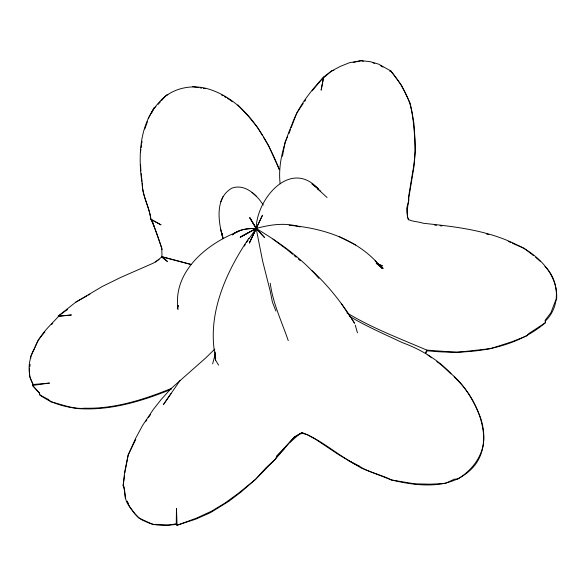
<?xml version="1.0" encoding="UTF-8"?>
<svg xmlns="http://www.w3.org/2000/svg" width="586" height="586" viewBox="0 0 586 586"><rect width="100%" height="100%" fill="white"/><g stroke="black" fill="none" stroke-linecap="round" stroke-linejoin="round"><path stroke-width="0.88" d="M215.165 358.903L215.333 352.04M544.943 266.337C559.571 280.906 560.677 306.2 545.515 320.908L545.31 322.783C513.021 350.325 467.826 355.145 427.106 350.743L426.813 350.113C399.85 338.525 372.059 328.109 346.905 312.851M29.776 366.968L30.135 364.367M124.569 475.429L123.141 485.691C126.195 491.793 123.749 499.543 128.664 505.132C133.278 511.534 137.571 518.918 145.54 521.467C155.026 526.609 166.212 525.378 176.554 524.433L177.06 525.239L195.753 519.145L210.403 512.677L228.892 501.25L241.366 491.727L255.525 479.37L275.64 458.853L294.194 437.185L302.068 432.578C322.981 440.452 339.287 456.97 359.562 466.324C369.012 472.675 381.222 474.55 391.404 479.956C418.082 486.424 451.095 490.116 472.074 468.39C485.252 454.817 486.299 433.962 480.22 416.88C473.7 401.014 465.269 385.83 452.026 374.564C438.313 359.914 421.195 349.534 402.45 342.671C384.665 334.306 366.558 326.453 349.652 316.367M124.921 472.858L125.162 471.151M140.494 152.111L140.889 149.408M141.145 147.606L141.534 144.903M141.797 143.101L142.054 141.299M280.145 183.762C277.669 163.047 284.452 142.544 292.282 123.595C298.779 105.81 310.888 90.852 323.611 77.11L321.165 90.017L323.611 77.11L331.427 71.053L340.356 66.386L349.52 62.695L361.137 60.68L370.103 61.64L378.666 64.16L390.818 70.957L401.373 85.095L410.185 103.239L413.899 123.148L414.991 139.087L415.43 150.602L413.906 166.959L408.801 197.936C408.383 205.246 405.702 212.777 408.471 219.918L408.127 218.139M177.917 305.57L177.331 308.851L178.386 305.526M282.445 156.33L285.104 142.076L287.565 136.685M125.316 470.294L128.195 454.948L135.754 438.094L142.523 425.517L153.188 409.651L161.04 399.652L171.024 388.606L205.752 357.921L214.798 349.095M263.26 205.063C256.815 194.867 244.823 183.308 231.785 188.201C214.483 198.149 218.402 222.277 222.951 238.421M212.637 363.906L215.348 353.724M144.786 128.986L147.43 121.72M279.324 169.486C265.868 135.864 244.714 99.723 207.759 88.801C191.161 84.025 171.552 88.325 159.971 101.363C139.219 123.148 137.813 156.235 142.251 184.436C142.457 196.515 149.533 207.239 150.851 219.223C155.671 228.899 158.784 239.286 162.088 249.548M288.935 133.535L290.517 129.381M291.154 127.719L296.868 112.754L303.226 103.458M302.068 432.578L294.194 437.185L276.739 456.164L275.64 458.853L265.993 467.796L255.525 479.37L238.15 493.493L225.083 502.986L211.758 511.087L196.544 518.119L177.06 525.239L176.269 523.796L176.467 508.509L177.06 525.239M222.973 196.596L220.819 201.796M35.101 347.447C39.394 334.892 49.861 325.845 58.607 316.352L71.419 314.982L58.19 316.11L58.607 316.352M249.365 242.978L262.447 215.289L249.365 242.978L257.408 225.896M151.679 112.834L153.993 107.985L155.883 106.637M153.993 107.985L148.192 118.519M135.784 439.361L128.195 454.948L124.635 471.979L123.141 485.691L123.917 486.453L125.338 498.408M425.451 352.86L426.813 350.113L456.941 352.354L490.614 348.626L511.681 341.836L526.814 335.903L528.792 333.566L545.31 322.783L545.222 320.278L550.994 312.565L555.499 300.713L556.619 299.409C558.29 274.05 537.45 253.994 515.958 244.384C487.208 230.122 454.773 226.636 423.304 223.266C418.426 221.559 412.991 221.83 408.376 219.479M425.744 353.49L427.106 350.743M34.391 348.992C28.157 359.445 26.993 373.802 33.175 384.504L32.501 385.442L39.496 393.235L39.899 394.979C51.194 403.402 64.907 407.072 78.773 408.64C110.732 410.698 141.966 401.205 171.222 389.28M244.406 246.047L245.234 244.479M145.907 421.393L146.815 419.862M248.896 238.194C225.485 272.864 206.257 315.693 215.699 358.332L215.194 354.493L215.553 360.046L218.578 365.107M246.669 242.304L248.112 240.121M249.072 238.67L256.185 228.445C256.595 198.83 290.619 158.308 318.323 188.941L312.052 183.938L318.323 188.941M179.953 380.658L163.443 404.552L171.046 393.565M304.691 101.312L305.687 99.913M148.273 417.606L150.448 414.72M44.851 331.932L38.09 340.268L30.604 356.53L30.772 358.28M171.024 388.606C143.614 399.637 114.717 408.991 84.823 408.208C73.184 409.453 61.948 404.369 50.762 401.82L48.477 399.527L39.899 394.979L39.116 392.517L32.501 385.442L33.168 384.636L29.542 376.52L29.542 368.704M312.17 90.845L323.611 77.11M158.169 104.315L160.374 101.832M161.59 100.462L166.461 95.005L167.867 94.829M51.473 324.629L52.747 323.347M155.488 262.118L162.014 256.675L191.314 264.535L161.458 256.727L161.992 255.166L161.758 247.959L151.715 219.853L150.851 219.223C149.335 206.77 142.215 195.651 142.259 183.081M276.739 456.164L284.203 448.825M289.931 442.393L299.446 434.043L302.691 433.398L307.474 434.761L315.825 439.463L338.181 454.348L361.672 468.273L391.404 479.956L414.485 483.816L429.992 484.183L445.148 483.501L454.384 479.165L457.725 479.092C473.144 469.686 485.289 453.403 483.575 434.578C481.546 412.61 470.346 391.682 454.113 376.945M323.26 78.085L331.427 71.053L333.947 70.364M232.422 234.854C238.795 229.119 248.003 228.496 256.185 228.445C270.388 224.555 285.682 222.314 300.003 226.929M159.084 259.437L153.312 263.151L121.207 277.207L102.44 286.4L75.792 302.156L58.19 316.11L67.646 309.415M232.334 234.81C238.861 229.243 247.929 228.35 256.185 228.445C279.09 242.296 301.402 257.906 318.887 278.394M75.792 302.156L86.772 295.967M88.34 295.08L89.907 294.194M240.282 237.154L256.185 228.445L264.52 237.498L256.185 228.445L249.863 217.838L256.185 228.445L240.282 237.154L256.185 228.445L249.863 217.838M239.095 231.287C207.107 243.307 172.321 271.618 178.071 309.576M389.727 71.25L390.818 70.957C402.135 84.633 411.204 100.382 412.903 118.277C414.947 135.762 416.265 153.459 412.903 170.731L408.508 197.292L408.816 200.632L406.647 208.47L407.556 217.076M353.233 62.46L361.137 60.68L363.401 61.237M32.501 385.442L49.524 383.076L33.175 384.504M434.68 225.119L436.482 225.324M440.079 225.742L441.881 225.947M289.147 225.31C323.736 227.998 360.009 239.989 381.947 268.373L375.121 260.873M192.435 86.589L198.368 87.57M200.06 87.849L201.752 88.127M203.452 88.413L205.144 88.691M486.395 233.917L488.878 234.664M372.952 62.775L374.659 63.42M517.416 245.461L524.096 248.244L530.821 253.518M377.443 263.795L382.468 265.941L376.175 263.151M508.326 241.373L510.802 242.494M512.45 243.241L516.581 245.109M338.979 236.524L355.709 244.985M348.267 460.486L359.562 466.324M150.851 219.223L161.047 224.885L151.715 219.853L154.023 226.079M221.523 94.932L223.017 95.804M224.504 96.675L225.998 97.547M227.485 98.426L228.98 99.298M376.769 263.766L381.098 266.388L376.842 263.561M380.629 65.676L382.9 67.068M427.948 355.109L431.626 357.797M436.782 361.569L441.192 364.792L450.949 373.861M376.842 263.619L383.193 268.351L378.915 265.077M272.966 239.095L286.429 249.123M229.727 99.737L232.378 101.766M161.59 256.976L167.413 261.495L162.014 256.675M531.495 254.046L533.575 255.701M535.655 257.357L540.285 261.356M320.674 191.241L317.348 188.597L327.069 197.519M287.14 249.651L292.722 254.331M294.121 255.503L296.208 257.254M298.303 259.012L300.398 260.77M256.067 196.01L252.009 192.391M312.016 270.615C328.687 286.012 342.656 304.002 354.603 323.252L351.549 318.696M237.857 104.887L248.874 116.79L257.488 127.374L262.572 135.732M350.303 316.85L341.301 303.453M263.495 137.249L268.586 145.599L279.405 169.757M545.222 320.278L545.515 320.908M176.554 524.433L176.269 523.796L168.241 525.166L156.44 524.338L153.364 524.624L138.889 518.031L134.707 513.717L129.374 506.707L127.191 501.14L128.664 505.132M275.889 311.056L272.387 302.017L270.19 291.008L262.609 260.997L256.441 229.851M288.246 340.634C281.763 321.677 272.9 303.343 270.249 283.28M355.241 325.084L357.46 332.826M220.519 228.672L223.061 238.802M222.534 235.755L222.9 237.528M222.343 234.869L222.153 233.191L222.38 235.748L222.182 233.301M140.889 170.966L140.574 164.761M141.182 173.559L141.475 176.159M141.673 177.888L142.061 181.345M215.458 356.493L215.553 360.046"/></g></svg>
